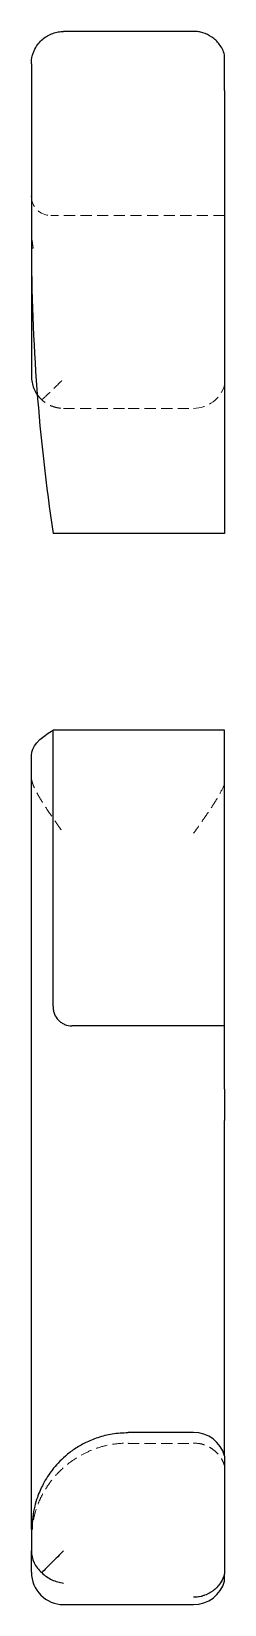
# Model space of a CAD drawing. Header units: millimetres. Extents: x 72 to 252, y 7 to 187.
# Drawn here: x 72 to 94.1, y 7 to 186.9 of the extents above.
import ezdxf

# ---------------------------------------------------------------- set-up
doc = ezdxf.new("R2010")
doc.units = ezdxf.units.MM
doc.linetypes.add('HIDDEN', pattern=[1.905, 1.27, -0.635])

msp = doc.modelspace()

# ---------------------------------------------------------------- linework, layer by layer
at = {"color": 7, "linetype": 'Continuous', "lineweight": 25}
for p, q in [((90.59, 186.91), (75.68, 186.91)), ((94.14, 180.17), (94.14, 184.23)), ((71.99, 183.22), (71.99, 180.17)), ((71.99, 180.17), (71.99, 162.57)), ((94.14, 180.17), (94.14, 129.51)), ((71.99, 162.18), (71.99, 147.5)), ((94.14, 129.51), (74.47, 129.51)), ((74.47, 81.16), (74.47, 107)), ((94.14, 107), (74.47, 107)), ((94.14, 73.18), (94.14, 107)), ((71.99, 78.26), (71.99, 104.11)), ((74.47, 75.38), (74.47, 81.16)), ((71.99, 68.34), (71.99, 78.26)), ((94.14, 73.18), (76.64, 73.18)), ((71.99, 62.36), (71.99, 68.11)), ((94.14, 65.96), (94.14, 62.36)), ((71.99, 26.16), (71.99, 62.36)), ((94.14, 28.21), (94.14, 62.36)), ((90.59, 26.69), (83.07, 26.69)), ((83.07, 26.69), (83.07, 26.63)), ((94.14, 24.01), (94.14, 22.99)), ((94.14, 22.99), (94.14, 13.14)), ((71.99, 15.58), (72.06, 15.58)), ((71.99, 15.58), (71.99, 13.14)), ((71.99, 10.72), (71.99, 13.14)), ((94.14, 13.14), (94.14, 12.13)), ((94.14, 12.13), (94.14, 10.52)), ((71.99, 10.69), (71.99, 10.72)), ((94.14, 9.71), (94.14, 10.52)), ((94.14, 9.68), (94.14, 9.71)), ((75.68, 7), (90.59, 7))]:
    msp.add_line(p, q, dxfattribs=at)
at = {"color": 7, "linetype": 'HIDDEN', "lineweight": 18}
for p, q in [((94.14, 165.88), (74.2, 165.88)), ((72.09, 163.04), (71.99, 162.18)), ((71.99, 162.18), (71.99, 162.52)), ((72.08, 163.04), (72.19, 162.12)), ((83.07, 143.81), (90.59, 143.81)), ((83.07, 25.43), (90.59, 25.43))]:
    msp.add_line(p, q, dxfattribs=at)
for centre, radius, start, end in [((74.2, 168.09), 2.22, 180, 270), ((90.59, 147.5), 3.69, 270, 344.0955)]:
    msp.add_arc(centre, radius, start, end, dxfattribs=at)
at = {"color": 7, "linetype": 'Continuous', "lineweight": 25}
for centre, start, end in [((90.59, 22.99), 15.9045, 90), ((75.68, 10.69), 180, 270), ((90.59, 10.69), 270, 344.1253)]:
    msp.add_arc(centre, 3.69, start, end, dxfattribs=at)
for points, knots in [([(71.99, 183.22), (71.99, 183.54), (72.03, 183.84), (72.13, 184.25), (72.18, 184.39), (72.27, 184.65), (72.33, 184.77), (72.51, 185.13), (72.65, 185.34), (72.95, 185.72), (73.12, 185.89), (73.65, 186.34), (74.03, 186.55), (74.64, 186.77), (74.84, 186.82), (75.16, 186.88), (75.26, 186.89), (75.47, 186.91), (75.58, 186.91), (75.68, 186.91)], [0, 0, 0, 0, 0.125, 0.125, 0.1875, 0.1875, 0.25, 0.25, 0.375, 0.375, 0.5, 0.5, 0.75, 0.75, 0.875, 0.875, 0.9375, 0.9375, 1, 1, 1, 1]), ([(94.14, 184.23), (94.01, 184.71), (93.79, 185.1), (93.28, 185.79), (92.98, 186.06), (92.35, 186.49), (92.01, 186.65), (91.48, 186.81), (91.31, 186.85), (90.95, 186.9), (90.77, 186.91), (90.59, 186.91)], [0, 0, 0, 0, 0.25, 0.25, 0.5, 0.5, 0.75, 0.75, 0.875, 0.875, 1, 1, 1, 1]), ([(71.99, 147.5), (72, 147.26), (72.03, 146.78), (72.26, 146.08), (72.48, 145.61), (72.66, 145.39), (72.68, 145.36)], [0, 0, 0, 0, 0.3170678, 0.6341356, 0.9512034, 1, 1, 1, 1]), ([(74.47, 75.38), (74.47, 75.23), (74.48, 75.09), (74.54, 74.81), (74.58, 74.67), (74.74, 74.28), (74.9, 74.03), (75.2, 73.72), (75.31, 73.63), (75.55, 73.47), (75.67, 73.41), (76.07, 73.24), (76.36, 73.18), (76.64, 73.18)], [0, 0, 0, 0, 0.125, 0.125, 0.25, 0.25, 0.5, 0.5, 0.625, 0.625, 0.75, 0.75, 1, 1, 1, 1]), ([(94.14, 65.96), (94.14, 67.34), (94.14, 69.87), (94.14, 72.11), (94.14, 73.18)], [0.168413, 0.168413, 0.168413, 0.168413, 0.3488306, 0.5081297, 0.5081297, 0.5081297, 0.5081297]), ([(94.14, 24.06), (94.14, 24.08), (94.14, 24.4), (94.14, 25.15), (94.14, 26.2), (94.14, 27.24), (94.14, 27.88), (94.14, 28.21)], [0, 0, 0, 0, 0.017087, 0.295754, 0.582829, 0.788233, 1, 1, 1, 1]), ([(71.99, 15.63), (71.99, 15.84), (71.99, 16.71), (71.99, 18.29), (71.99, 20.15), (71.99, 21.8), (71.99, 23.21), (71.99, 24.66), (71.99, 25.66), (71.99, 26.16)], [0, 0, 0, 0, 0.069391, 0.283341, 0.496496, 0.621673, 0.747564, 0.873601, 1, 1, 1, 1]), ([(83.07, 26.64), (82.46, 26.61), (81.29, 26.56), (79.64, 26.13), (78.19, 25.54), (76.95, 24.82), (75.91, 24.03), (75.07, 23.21), (74.39, 22.42), (73.82, 21.62), (73.36, 20.83), (72.97, 20.03), (72.64, 19.19), (72.34, 18.18), (72.11, 16.95), (72.08, 16.06), (72.06, 15.58)], [0, 0, 0, 0, 0.105061, 0.20264, 0.292727, 0.375315, 0.4504, 0.517979, 0.578052, 0.630619, 0.689026, 0.734825, 0.784666, 0.845485, 0.917268, 1, 1, 1, 1]), ([(71.99, 13.14), (71.99, 12.69), (72.09, 12.21), (72.41, 11.56), (72.54, 11.36), (72.83, 10.98), (73, 10.8), (73.19, 10.65)], [0, 0, 0, 0, 0.5, 0.5, 0.75, 0.75, 1, 1, 1, 1]), ([(75.68, 13.14), (75.24, 12.7), (74.77, 12.24), (73.91, 11.37), (73.52, 10.98), (73.19, 10.65)], [0, 0, 0, 0, 0.5, 0.5, 1, 1, 1, 1]), ([(73.19, 10.65), (73.52, 10.32), (73.91, 10.04), (74.77, 9.63), (75.24, 9.5), (75.68, 9.46)], [0, 0, 0, 0, 0.5, 0.5, 1, 1, 1, 1]), ([(94.14, 10.52), (94.04, 10.16), (93.88, 9.8), (93.43, 9.13), (93.14, 8.83), (92.49, 8.33), (92.11, 8.14), (91.35, 7.89), (90.96, 7.83), (90.59, 7.83)], [0, 0, 0, 0, 0.25, 0.25, 0.5, 0.5, 0.75, 0.75, 1, 1, 1, 1])]:
    msp.add_open_spline(points, degree=3, knots=knots, dxfattribs=at)
for points in [[(71.99, 162.57), (71.99, 151.43), (72.85, 140.4), (74.47, 129.51)], [(71.99, 104.11), (71.99, 105.08), (72.85, 106.05), (74.47, 107)], [(71.99, 68.11), (71.99, 68.19), (71.99, 68.26), (71.99, 68.34)]]:
    msp.add_open_spline(points, degree=3, dxfattribs=at)
at = {"color": 7, "linetype": 'HIDDEN', "lineweight": 18}
for points, knots in [([(72.2, 162.12), (72.15, 162.13), (72.02, 162.15), (72, 162.17), (71.99, 162.18)], [0, 0, 0, 0, 0.385794, 1, 1, 1, 1]), ([(73.19, 144.78), (73.52, 145.08), (73.91, 145.45), (74.77, 146.28), (75.24, 146.74), (75.68, 147.18)], [0, 0, 0, 0, 0.5, 0.5, 1, 1, 1, 1]), ([(72.68, 145.36), (72.81, 145.2), (73.08, 144.85), (73.62, 144.41), (74.26, 144.07), (74.96, 143.85), (75.44, 143.82), (75.68, 143.81)], [0, 0, 0, 0, 0.1745941, 0.3809455, 0.587297, 0.7936485, 1, 1, 1, 1]), ([(75.68, 143.81), (75.68, 143.81), (75.72, 143.81), (75.89, 143.81), (76.02, 143.81), (76.38, 143.81), (76.61, 143.81), (77.16, 143.81), (77.48, 143.81), (78.2, 143.81), (78.6, 143.81), (79.45, 143.81), (79.89, 143.81), (80.8, 143.81), (81.26, 143.81), (82.18, 143.81), (82.63, 143.81), (83.07, 143.81)], [0, 0, 0, 0, 0.125, 0.125, 0.25, 0.25, 0.375, 0.375, 0.5, 0.5, 0.625, 0.625, 0.75, 0.75, 0.875, 0.875, 1, 1, 1, 1]), ([(71.99, 101.61), (71.99, 101.42), (72.03, 101.22), (72.13, 100.89), (72.18, 100.78), (72.27, 100.54), (72.33, 100.42), (72.51, 100.04), (72.65, 99.78), (72.95, 99.25), (73.12, 98.98), (73.65, 98.14), (74.03, 97.57), (74.64, 96.69), (74.84, 96.4), (75.16, 95.95), (75.26, 95.81), (75.47, 95.51), (75.58, 95.36), (75.68, 95.21)], [0, 0, 0, 0, 0.125, 0.125, 0.1875, 0.1875, 0.25, 0.25, 0.375, 0.375, 0.5, 0.5, 0.75, 0.75, 0.875, 0.875, 0.9375, 0.9375, 1, 1, 1, 1]), ([(94.14, 100.91), (94.01, 100.51), (93.79, 100.09), (93.28, 99.17), (92.98, 98.7), (92.35, 97.73), (92.01, 97.23), (91.48, 96.48), (91.31, 96.23), (90.95, 95.72), (90.77, 95.46), (90.59, 95.21)], [0, 0, 0, 0, 0.25, 0.25, 0.5, 0.5, 0.75, 0.75, 0.875, 0.875, 1, 1, 1, 1]), ([(72, 14.78), (72.03, 15.21), (72.09, 16), (72.3, 17.11), (72.57, 18.04), (72.89, 18.87), (73.29, 19.68), (73.78, 20.5), (74.39, 21.32), (75.09, 22.12), (75.96, 22.93), (77.01, 23.7), (78.25, 24.41), (79.69, 24.98), (81.32, 25.39), (82.47, 25.45), (83.07, 25.47)], [0, 0, 0, 0, 0.076851, 0.143839, 0.201098, 0.248837, 0.298395, 0.360697, 0.415774, 0.47798, 0.547293, 0.623693, 0.707164, 0.797698, 0.895302, 1, 1, 1, 1]), ([(83.07, 25.48), (83.07, 25.47), (83.07, 25.43), (83.07, 25.44), (83.07, 25.45)], [0, 0, 0, 0, 0.229846, 1, 1, 1, 1]), ([(90.59, 25.48), (90.59, 25.47), (90.59, 25.43), (90.59, 25.44), (90.59, 25.45)], [0, 0, 0, 0, 0.196116, 1, 1, 1, 1]), ([(90.59, 25.47), (90.88, 25.45), (91.35, 25.42), (91.97, 25.22), (92.5, 24.96), (93.02, 24.59), (93.51, 24.1), (93.9, 23.53), (94.05, 23.11), (94.12, 22.93)], [0, 0, 0, 0, 0.187206, 0.299405, 0.424048, 0.561289, 0.711326, 0.874325, 1, 1, 1, 1]), ([(90.59, 7.83), (90.96, 7.83), (91.35, 7.89), (92.11, 8.14), (92.49, 8.33), (93.14, 8.83), (93.43, 9.13), (93.88, 9.8), (94.04, 10.16), (94.14, 10.52)], [0, 0, 0, 0, 0.25, 0.25, 0.5, 0.5, 0.75, 0.75, 1, 1, 1, 1])]:
    msp.add_open_spline(points, degree=3, knots=knots, dxfattribs=at)

doc.saveas('drawing.dxf')
